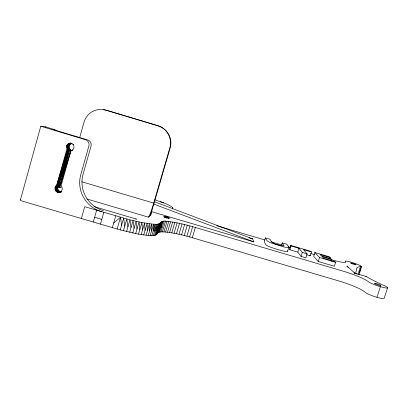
<?xml version="1.0" encoding="UTF-8"?>
<svg xmlns="http://www.w3.org/2000/svg" width="408" height="408" viewBox="0 0 408 408"><rect width="100%" height="100%" fill="white"/><g stroke="black" fill="none" stroke-linecap="round" stroke-linejoin="round"><path stroke-width="0.61" d="M151.485 231.015L151.567 224.007L141.872 222.528L129.953 219.861L84.701 206.703L81.34 218.515M153.189 231.061L153.49 224.171L151.567 224.007L148.216 235.462L138.485 234.161L120.253 229.949L23.832 201.583M154.652 231.02L155.183 224.247C159.951 225.338 161.986 219.356 167.005 221.371C176.654 222.294 186.068 224.803 195.366 227.46L342.654 271.019A22.802 2.948 18.4 0 1 368.251 281.647A10.373 1.306 18.8 0 0 383.78 287.584A10.373 1.306 18.8 0 0 382.541 284.876A93.743 10.154 19.2 0 1 367.623 277.333L366.353 276.583A4.269 2.132 -77 0 0 365.741 276.435M155.866 230.892L156.636 224.237L153.326 235.533L148.216 235.462M356.862 268.52L355.72 272.819A93.702 10.695 19.3 0 0 356.444 274.048M59.022 184.829C52.091 184.737 55.32 195.483 61.18 191.882L58.308 192.418L59.384 191.714L56.549 191.78L57.849 190.679L55.304 190.383L56.998 189.042L54.876 188.572L57.564 187.976L58.053 186.232L59.333 184.951M58.538 187.43L58.711 186.262L57.865 186.023M71.405 143.228C64.484 142.01 65.703 152.623 72.247 150.649M70.043 149.42L67.549 149.379L57.528 185.135L58.451 184.997L69.105 150.445L71.573 150.465C68.309 149.45 68.35 144.254 71.721 143.438L69.253 143.3M159.161 228.567L159.926 223.4L156.677 234.472L155.514 235.156L153.326 235.533M156.825 230.688L157.845 224.15L154.55 235.385M165.541 217.744L165.735 216.5L163.572 216.332L166.744 217.668L170.09 218.204L165.735 216.5L165.383 217.704M167.142 218.188L167.341 216.934L166.826 218.091M161.155 227.776L162.149 221.503L159.589 228.225L161.073 222.044L157.886 232.907L156.677 234.472M59.293 187.685L59.486 186.517L58.711 186.262L58.242 187.343M164.164 217.474L164.393 216.25M168.586 218.698L168.825 217.444L168.473 218.647M157.529 230.403L158.794 223.977L155.514 235.156M157.978 230.046L159.492 223.727L156.228 234.85M59.242 192.398C62.73 192.025 63.429 186.818 60.272 185.416L69.105 150.445L59.39 185.094L58.451 184.997L68.263 150.006L69.426 149.41L67.014 148.599L56.671 185.502L58.675 185.089L55.937 186.068L57.39 186.369L55.014 187.654L56.901 188.124M172.482 208.825L172.798 207.596C167.719 203.551 161.007 202.149 155.025 199.874M20.4 199.946L40.785 126.21L45.334 126.822L54.708 129.622A4.845 1.331 -73.7 0 1 55.182 130.254M106.952 110.456L158.141 125.832A17.794 17.631 52.9 0 1 170.187 147.941L151.414 212.293A4.361 0.352 -73.1 0 0 150.986 214.843L148.43 217.173L86.873 198.982M58.375 187.476L58.711 186.262M59.175 187.639L59.486 186.517L61.042 187.308L57.722 186.9M60.527 185.059L59.39 185.094L60.272 185.416L70.023 150.654L70.961 150.46L68.263 150.006L57.528 185.135M61.052 185.946L70.967 150.634L72.915 150.2M79.708 137.491L84.007 122.216A18.054 17.774 51.4 0 1 106.106 110.15L157.682 125.644A17.927 17.758 52.9 0 1 169.815 147.91L153.704 203.102A13.571 1.137 -73.2 0 1 148.43 217.173M93.279 222.034L96.65 210.227M100.439 224.14L103.816 212.344M112.353 227.649L115.745 215.863M117.116 229.051L120.513 217.27L113.71 222.936M120.253 229.949L123.655 218.178L124.766 226.103M123.405 230.8L126.806 219.04L127.913 226.909M126.551 231.601L129.953 219.861L131.019 227.659M129.657 232.346L133.059 220.621L134.059 228.347M132.702 233.024L136.099 221.325L137.006 228.97M135.655 233.631L139.046 221.962L139.842 229.51M138.485 234.161L141.872 222.528L142.535 229.979M141.183 234.61L144.559 223.023L145.059 230.367M143.713 234.977L147.084 223.431L147.41 230.668M150.526 215.276L151.628 211.502M146.064 235.263L149.425 223.763L149.552 230.882M150.154 235.569L153.49 224.171L155.183 224.247L151.858 235.595M157.886 232.907L158.319 232.545L161.492 221.733M158.319 232.545L158.993 232.259L162.149 221.503M158.993 232.259L159.895 232.06L163.042 221.35M164.654 217.551L165.005 216.347M159.895 232.06L161.022 231.938L164.154 221.279M166.173 217.903L166.53 216.704M161.022 231.938L162.364 231.892L165.48 221.284M166.994 218.112L167.341 216.934M162.364 231.892L163.899 231.933L167.005 221.371M163.899 231.933L165.617 232.05L168.713 221.529M172.457 208.753L172.798 207.596L172.824 208.156M165.617 232.05L167.51 232.239L170.595 221.763M167.51 232.239L169.555 232.509L172.635 222.069M169.555 232.509L171.743 232.846L174.813 222.442M171.743 232.846L174.058 233.254L177.118 222.88M174.058 233.254L176.475 233.728L179.535 223.38M176.475 233.728L178.99 234.263L182.039 223.941M178.99 234.263L181.575 234.855L184.625 224.553M181.575 234.855L184.217 235.503L187.267 225.216M184.217 235.503L186.9 236.196L189.95 225.925M186.9 236.196L189.603 236.936L192.653 226.675M189.603 236.936L192.311 237.716L195.366 227.46M67.549 149.379L56.671 185.502L58.951 184.88M282.305 242.888L284.075 245.968C279.154 245.172 272.146 244.586 269.989 239.236L265.43 237.889L264.272 241.674L265.582 244.367L266.659 245.381L270.657 247.248L277.506 249.502L284.32 251.282L287.482 251.506L288.935 247.34L286.85 244.234L282.305 242.888L281.474 245.585M60.272 185.416L70.967 150.634L70.023 150.654L72.191 150.644M311.442 252.011L310.835 251.338L290.593 245.346L289.425 249.12L289.889 249.778L297.784 252.113L301.094 256.418L305.857 257.825L307.091 253.868L303.537 249.671L311.442 252.011L310.259 255.806L306.612 254.725M289.889 249.778L291.067 245.973L290.593 245.346M297.784 252.113L298.967 248.314L291.067 245.973M301.094 256.418L302.323 252.455L298.967 248.314M329.945 258.677L330.281 257.591L329.552 256.887L314.838 252.526L313.66 256.295L318.296 261.502L334.371 266.261L335.616 262.313L334.82 261.543L323.575 258.213L322.085 256.678L331.724 259.534L331.204 261.191M318.296 261.502L319.535 257.55L314.838 252.526M357.933 274.426L360.402 266.669A8.66 0.944 18.2 0 0 354.746 263.344A8.66 0.944 18.2 0 0 345.331 261.477A19.094 2.122 17.9 0 1 330.913 259.544M359.3 272.728L360.993 267.413M358.964 274.865L361.605 266.562M376.956 297.325L380.373 286.681M387.6 287.737L384.219 298.243A10.358 1.479 19.1 0 1 375.692 296.937A10.358 1.479 19.1 0 1 364.905 292.128A22.777 3.341 18.7 0 0 339.451 281.148L192.311 237.716M288.935 247.34L286.997 247.579L283.672 246.896L270.218 242.627L267.163 240.939L265.43 237.889M71.864 150.379C75.608 148.94 74.123 142.871 70.181 143.162L71.109 143.402L68.391 143.667L70.875 143.8M61.241 191.76L60.139 192.143L61.21 191.903M68.473 146.829L66.723 145.84L68.967 145.059L67.657 144.238L70.263 143.764M58.308 192.418L60.935 191.76L58.512 190.521L57.564 187.976M60.94 191.673L61.914 191.434M57.39 192.209L60.037 191.551M56.549 191.78L59.211 191.133M55.84 191.158L58.512 190.521M55.304 190.383L57.982 189.756M54.978 189.506L57.661 188.889M55.014 187.654L57.696 187.073M55.376 186.798L58.053 186.232M55.937 186.068L58.609 185.507M68.263 150.006L70.742 150.037M69.513 148.65L67.014 148.599L68.569 147.757L66.586 146.768L69.095 146.849M66.683 147.706L69.192 147.773M66.723 145.84L69.227 145.936M67.085 144.978L69.584 145.09M67.657 144.238L70.145 144.361M70.181 143.162L71.844 143.279M52 129.26L54.488 129.601A10.083 0.408 16 0 0 61.516 132.1L87.638 139.903M135.711 218.943L136.522 219.132L93.942 206.56M94.631 217.316L101.786 219.422M81.778 181.784L153.704 203.102M330.281 257.591L320.035 254.556L321.397 255.969L330.97 258.805L331.724 259.534M216.735 225.726L264.97 240.011M271.075 241.822L282.066 245.075M288.17 246.886L290.001 247.427M310.763 253.572L314.425 254.658M302.323 252.455L307.091 253.868M319.535 257.55L335.616 262.313M249.007 237.787L252.664 238.869L253.771 241.873L151.399 211.579M366.16 276.491L354.195 272.952L354.98 273.329M85.435 139.709L40.805 126.235M72.792 144.121L73.766 144.437M160.064 201.572L163.679 202.904M154.459 201.736L252.664 238.869M153.357 203.918L253.771 241.873M355.195 273.523L346.877 265.996L348.106 267.408M309.662 255.112L310.259 255.806M287.579 250.818L287.732 251.246M120.513 217.27L121.609 225.242M356.867 268.454L356.842 268.117A93.743 10.154 19.2 0 1 360.402 266.669M101.429 211.64A30.039 29.626 38.7 0 1 80.789 174.655L88.898 145.947A5.054 4.967 46.9 0 0 85.904 139.873M103.357 210.671A29.549 29.152 38.7 0 1 83.059 174.282L91.045 146.044A4.967 4.886 47 0 0 88.097 140.061M23.368 201.44A5.171 0.806 13.8 0 1 20.67 199.767M61.649 191.265A13.632 3.198 -72.7 0 1 61.277 191.418M103.52 109.783A17.921 17.646 51.5 0 1 104.677 109.931M105.249 110.038A17.921 17.646 51.5 0 1 106.386 110.298M45.467 126.862A4.845 1.408 -73.7 0 1 45.686 127.082M351.359 263.435A2.887 0.316 18.2 0 0 355.985 264.802A2.887 0.316 18.2 0 0 352.726 263.333A2.887 0.316 18.2 0 0 351.359 263.435M375.447 284.019A3.458 0.433 18.8 0 0 380.914 285.631A3.458 0.433 18.8 0 0 376.859 283.718A3.458 0.433 18.8 0 0 375.447 284.019"/></g></svg>
